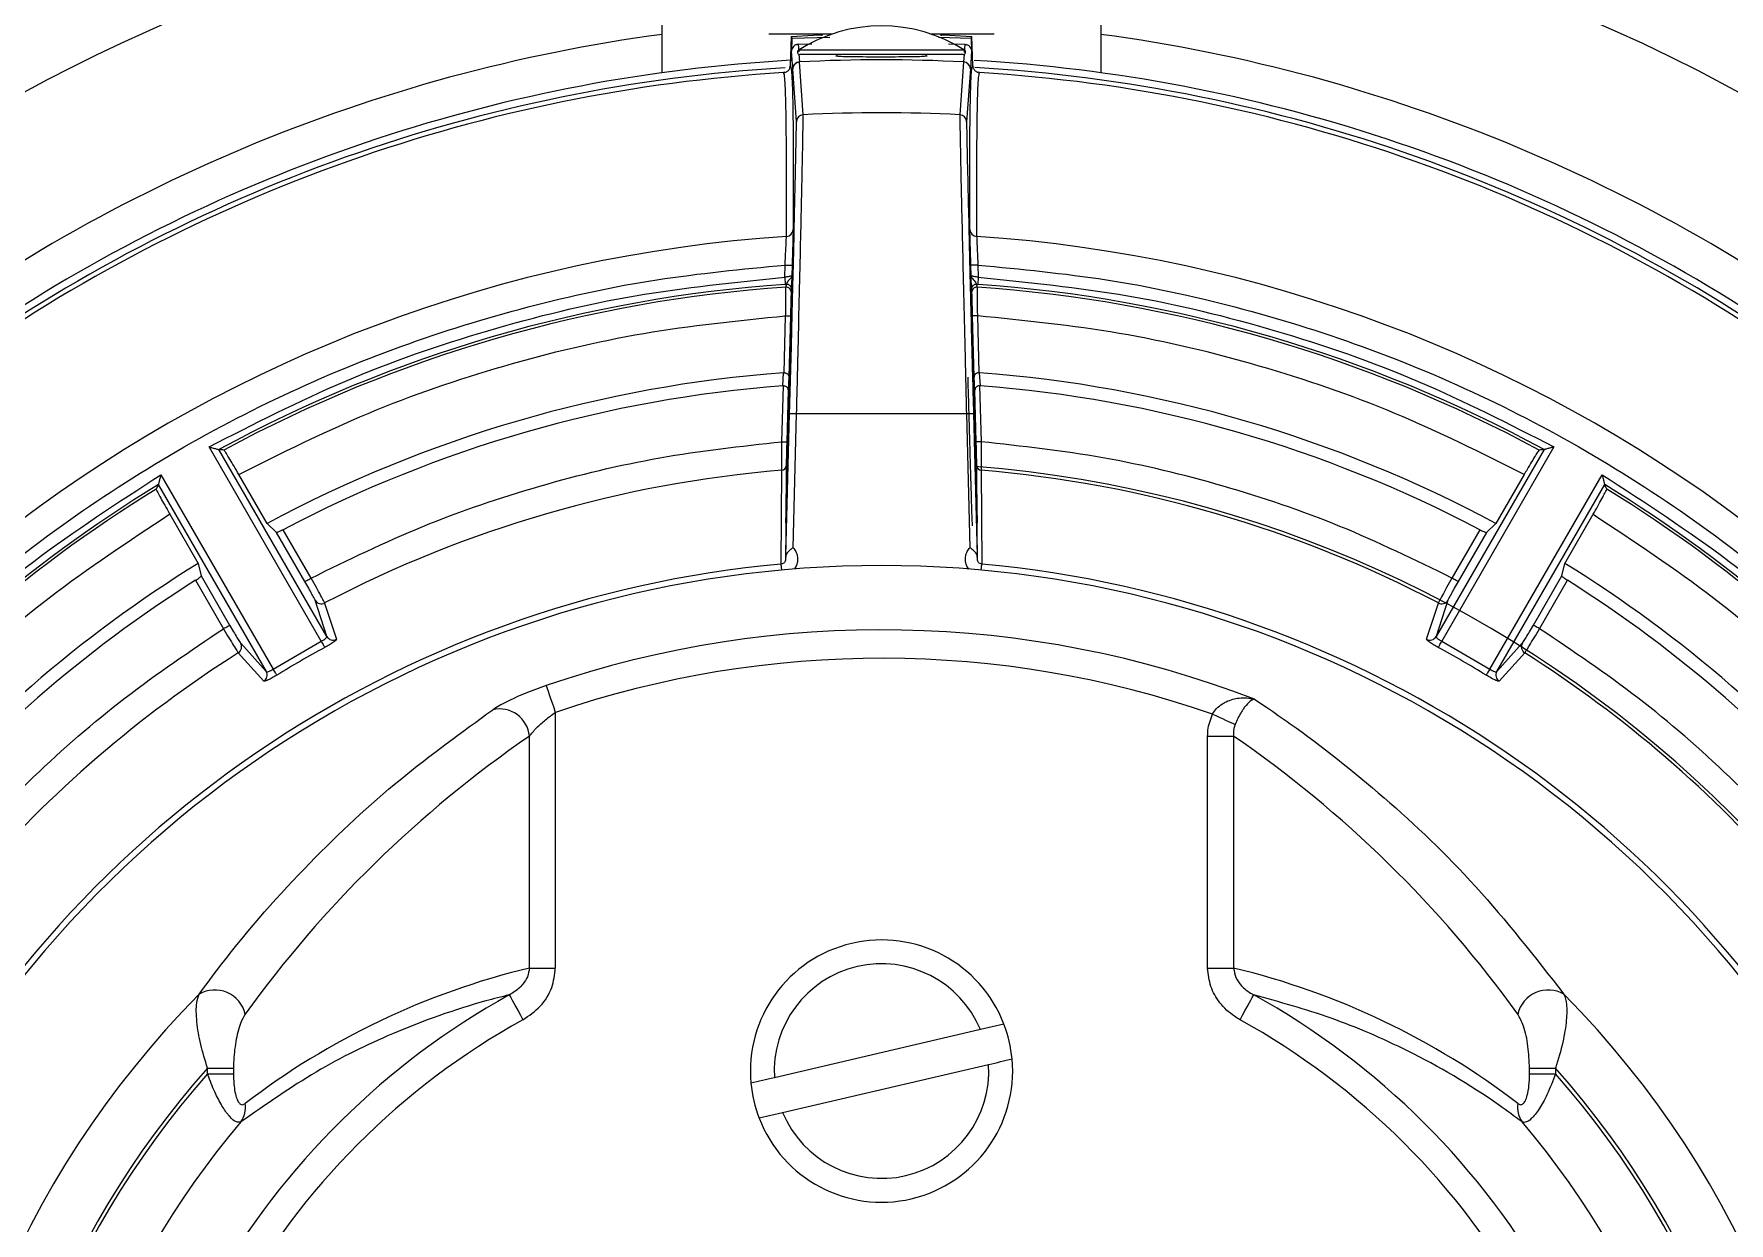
# Model space of a CAD drawing. Extents: x 17.1 to 113.1, y 3.8 to 84.5.
# Drawn here: x 105.195 to 108.75, y 36.788 to 39.281 of the extents above; entities that cross this region are included whole.
import ezdxf

# ---------------------------------------------------------------- set-up
doc = ezdxf.new("R2010")
doc.units = 0
doc.header["$MEASUREMENT"] = 0
doc.layers.add('OBJECT', color=7, linetype='CONTINUOUS')

msp = doc.modelspace()

# ---------------------------------------------------------------- linework, layer by layer
at = {"layer": 'OBJECT'}
for p, q in [((106.5127, 39.2), (106.5127, 39.5513)), ((107.4327, 39.5513), (107.4327, 39.2)), ((106.7367, 39.2815), (106.87, 39.2815)), ((106.8477, 39.2815), (106.8477, 39.2776)), ((107.0754, 39.2815), (107.2087, 39.2815)), ((107.0977, 39.2776), (107.0977, 39.2815)), ((106.783, 39.2762), (106.7814, 39.2148)), ((106.783, 39.2762), (106.7846, 39.2722)), ((106.7846, 39.2722), (106.7839, 39.2453)), ((106.7864, 39.2081), (106.7839, 39.2453)), ((106.7846, 39.2722), (106.8646, 39.2749)), ((106.7981, 39.2597), (106.8266, 39.2606)), ((106.7981, 39.2597), (106.7992, 39.2437)), ((107.1465, 39.2474), (106.7988, 39.2474)), ((107.092, 39.2747), (107.1608, 39.2722)), ((107.1135, 39.2609), (107.1473, 39.2597)), ((107.1473, 39.2597), (107.1461, 39.2428)), ((107.1615, 39.2453), (107.159, 39.2081)), ((107.1608, 39.2722), (107.1624, 39.2762)), ((107.1608, 39.2722), (107.1615, 39.2453)), ((107.164, 39.2148), (107.1624, 39.2762)), ((106.7995, 39.2387), (106.8007, 39.2226)), ((106.8085, 39.1118), (106.8007, 39.2226)), ((107.1439, 39.2382), (106.8015, 39.2382)), ((106.8789, 39.2382), (106.8789, 39.2352)), ((107.0664, 39.2352), (107.0664, 39.2382)), ((107.1447, 39.2226), (107.1369, 39.1118)), ((107.1458, 39.2386), (107.1447, 39.2226)), ((106.7703, 39.2011), (106.7674, 39.2002)), ((106.7864, 39.2081), (106.7864, 39.2081)), ((106.7942, 39.0972), (106.7864, 39.2081)), ((107.159, 39.2081), (107.1512, 39.0972)), ((107.159, 39.2081), (107.159, 39.2081)), ((107.178, 39.2002), (107.1751, 39.2011)), ((106.7698, 38.7712), (106.7705, 38.7967)), ((106.7855, 38.7963), (106.7849, 38.774)), ((107.1605, 38.774), (107.1599, 38.7963)), ((107.1749, 38.7967), (107.1755, 38.7712)), ((106.7698, 38.7712), (106.7709, 38.7562)), ((106.7709, 38.7562), (106.7734, 38.7564)), ((106.7725, 38.7506), (106.7734, 38.7564)), ((106.7841, 38.7461), (106.7831, 38.7404)), ((107.1622, 38.7404), (107.1613, 38.7461)), ((107.172, 38.7564), (107.1745, 38.7562)), ((107.172, 38.7564), (107.1729, 38.7506)), ((107.1755, 38.7712), (107.1745, 38.7562)), ((106.7686, 38.571), (106.7717, 38.6904)), ((106.7817, 38.6901), (106.7783, 38.5616)), ((107.167, 38.5616), (107.1637, 38.6901)), ((107.1737, 38.6904), (107.1768, 38.571)), ((106.766, 38.5437), (106.7675, 38.571)), ((106.7686, 38.571), (106.7675, 38.571)), ((107.1768, 38.571), (107.1778, 38.571)), ((107.1778, 38.571), (107.1794, 38.5437)), ((106.764, 38.4262), (106.7671, 38.5437)), ((106.7671, 38.5437), (106.766, 38.5437)), ((106.7768, 38.5343), (106.774, 38.4259)), ((106.7783, 38.5616), (106.7768, 38.5343)), ((107.1685, 38.5343), (107.167, 38.5616)), ((107.1714, 38.4259), (107.1685, 38.5343)), ((107.1783, 38.5437), (107.1794, 38.5437)), ((107.1783, 38.5437), (107.1814, 38.4262)), ((106.7719, 38.1867), (106.7797, 38.4855)), ((106.7874, 38.204), (106.7947, 38.4851)), ((106.7947, 38.4851), (107.1507, 38.4851)), ((107.1507, 38.4851), (107.158, 38.204)), ((107.1657, 38.4855), (107.1735, 38.1867)), ((105.798, 38.0078), (105.5627, 38.4155)), ((105.8097, 38.0177), (105.5833, 38.4097)), ((105.5833, 38.4097), (105.5833, 38.4097)), ((108.362, 38.4097), (108.1357, 38.0177)), ((108.3827, 38.4155), (108.1474, 38.0078)), ((108.362, 38.4097), (108.362, 38.4097)), ((105.4616, 38.3571), (105.6969, 37.9494)), ((105.6845, 38.2547), (105.6251, 38.3576)), ((106.7626, 38.1697), (106.7636, 38.3664)), ((106.7728, 38.376), (106.7721, 38.256)), ((107.1733, 38.256), (107.1726, 38.376)), ((107.1818, 38.3664), (107.1828, 38.1697)), ((108.2485, 37.9494), (108.4838, 38.3571)), ((108.3203, 38.3576), (108.2609, 38.2547)), ((105.4562, 38.3363), (105.6826, 37.9443)), ((105.4562, 38.3363), (105.4562, 38.3363)), ((108.2628, 37.9443), (108.4891, 38.3363)), ((108.4891, 38.3363), (108.4891, 38.3363)), ((105.4805, 38.2741), (105.5399, 38.1712)), ((105.7042, 38.2359), (105.6845, 38.2547)), ((106.7721, 38.256), (106.772, 38.2402)), ((107.1734, 38.2402), (107.1733, 38.256)), ((108.2609, 38.2547), (108.2411, 38.2359)), ((108.4055, 38.1712), (108.4649, 38.2741)), ((105.7637, 38.1329), (105.7042, 38.2359)), ((105.7767, 38.1404), (105.7181, 38.2418)), ((106.772, 38.2402), (106.7717, 38.1798)), ((107.1737, 38.1798), (107.1734, 38.2402)), ((108.2272, 38.2418), (108.1687, 38.1404)), ((108.2411, 38.2359), (108.1817, 38.1329)), ((106.7719, 38.1867), (106.7717, 38.1798)), ((107.1737, 38.1798), (107.1735, 38.1867)), ((105.5399, 38.1712), (105.5463, 38.1447)), ((105.5463, 38.1447), (105.6057, 38.0417)), ((106.7637, 38.157), (106.7626, 38.1697)), ((107.1817, 38.157), (107.1828, 38.1697)), ((108.3397, 38.0417), (108.3991, 38.1447)), ((108.3991, 38.1447), (108.4055, 38.1712)), ((105.5342, 38.1356), (105.5927, 38.0342)), ((108.3526, 38.0342), (108.4112, 38.1356)), ((105.8097, 38.0177), (105.7851, 38.0937)), ((105.805, 38.088), (105.8296, 38.012)), ((108.1158, 38.012), (108.1404, 38.088)), ((108.1602, 38.0937), (108.1357, 38.0177)), ((105.629, 38.0035), (105.6826, 37.9443)), ((105.6969, 37.9494), (105.798, 38.0078)), ((108.1474, 38.0078), (108.2485, 37.9494)), ((108.2628, 37.9443), (108.3164, 38.0035)), ((105.6775, 37.9242), (105.6239, 37.9835)), ((108.3214, 37.9835), (108.2679, 37.9242)), ((106.2887, 37.8586), (106.2887, 37.3225)), ((106.2344, 37.3225), (106.2344, 37.8089)), ((107.6566, 37.8089), (107.711, 37.8089)), ((107.6566, 37.3225), (107.6566, 37.8089)), ((107.711, 37.8089), (107.711, 37.3225)), ((106.2344, 37.3225), (106.2887, 37.3225)), ((107.6566, 37.3225), (107.711, 37.3225)), ((107.1802, 37.1934), (106.7481, 37.0926)), ((107.2295, 37.2049), (107.1802, 37.1934)), ((105.5595, 37.1125), (105.6138, 37.1125)), ((105.5595, 37.101), (105.5595, 37.1125)), ((105.6138, 37.1125), (105.6138, 37.101)), ((106.7652, 37.0195), (107.1973, 37.1204)), ((108.3315, 37.1125), (108.3859, 37.1125)), ((108.3315, 37.101), (108.3315, 37.1125)), ((108.3859, 37.1125), (108.3859, 37.101)), ((105.5595, 37.101), (105.6138, 37.101)), ((108.3315, 37.101), (108.3859, 37.101)), ((106.7159, 37.0081), (106.7652, 37.0195))]:
    msp.add_line(p, q, dxfattribs=at)
at = {"layer": 'OBJECT', "flags": 128}
for points in [[(106.783, 39.2762), (106.8304, 39.2785), (106.8477, 39.2792)], [(107.0977, 39.2792), (107.115, 39.2785), (107.1624, 39.2762)], [(106.7888, 38.8812), (106.7889, 38.8818), (106.7885, 38.8586), (106.7872, 38.7991), (106.786, 38.7521), (106.7846, 38.6939), (106.7829, 38.6267), (106.781, 38.5545), (106.7791, 38.4827), (106.7773, 38.4165), (106.7757, 38.3599), (106.7744, 38.3149), (106.7728, 38.2595), (106.772, 38.2402), (106.772, 38.2402)], [(106.7705, 38.7967), (106.7734, 38.7967), (106.7762, 38.7966), (106.7788, 38.7965), (106.7811, 38.7965), (106.783, 38.7964), (106.7844, 38.7964), (106.7852, 38.7963), (106.7855, 38.7963)], [(107.1749, 38.7967), (107.172, 38.7967), (107.1691, 38.7966), (107.1666, 38.7965), (107.1643, 38.7965), (107.1624, 38.7964), (107.161, 38.7964), (107.1602, 38.7963), (107.1599, 38.7963)], [(106.7717, 38.6904), (106.7737, 38.6903), (106.7755, 38.6903), (106.7773, 38.6903), (106.7788, 38.6902), (106.78, 38.6902), (106.7809, 38.6902), (106.7815, 38.6901), (106.7817, 38.6901)], [(107.1737, 38.6904), (107.1717, 38.6903), (107.1699, 38.6903), (107.1681, 38.6903), (107.1666, 38.6902), (107.1654, 38.6902), (107.1645, 38.6902), (107.1639, 38.6901), (107.1637, 38.6901)], [(106.7797, 38.4855), (106.78, 38.4855), (106.7809, 38.4855), (106.7823, 38.4855), (106.7841, 38.4854), (106.7864, 38.4854), (106.789, 38.4853), (106.7918, 38.4852), (106.7947, 38.4851)], [(107.1507, 38.4851), (107.1536, 38.4852), (107.1564, 38.4853), (107.159, 38.4854), (107.1613, 38.4854), (107.1631, 38.4855), (107.1645, 38.4855), (107.1654, 38.4855), (107.1657, 38.4855)], [(106.764, 38.4262), (106.766, 38.4261), (106.7678, 38.4261), (106.7695, 38.426), (106.7711, 38.426), (106.7723, 38.4259), (106.7732, 38.4259), (106.7738, 38.4259), (106.774, 38.4259)], [(107.1814, 38.4262), (107.1794, 38.4261), (107.1776, 38.4261), (107.1758, 38.426), (107.1743, 38.426), (107.1731, 38.4259), (107.1722, 38.4259), (107.1716, 38.4259), (107.1714, 38.4259)], [(105.7637, 38.1329), (105.764, 38.1331), (105.7648, 38.1335), (105.766, 38.1342), (105.7676, 38.1352), (105.7696, 38.1363), (105.7718, 38.1376), (105.7742, 38.139), (105.7767, 38.1404)], [(108.1817, 38.1329), (108.1814, 38.1331), (108.1806, 38.1335), (108.1794, 38.1342), (108.1778, 38.1352), (108.1758, 38.1363), (108.1736, 38.1376), (108.1712, 38.139), (108.1687, 38.1404)], [(105.5927, 38.0342), (105.5952, 38.0357), (105.5976, 38.037), (105.5999, 38.0383), (105.6018, 38.0394), (105.6034, 38.0404), (105.6046, 38.0411), (105.6054, 38.0415), (105.6057, 38.0417)], [(108.3526, 38.0342), (108.3501, 38.0357), (108.3477, 38.037), (108.3455, 38.0383), (108.3436, 38.0394), (108.342, 38.0404), (108.3407, 38.0411), (108.34, 38.0415), (108.3397, 38.0417)], [(105.798, 38.0078), (105.7993, 38.0055), (105.8006, 38.0032), (105.8017, 38.001), (105.8028, 37.9991), (105.8037, 37.9975), (105.8044, 37.9962), (105.8049, 37.9953), (105.8052, 37.9948)], [(108.1402, 37.9948), (108.1405, 37.9953), (108.141, 37.9962), (108.1417, 37.9975), (108.1426, 37.9991), (108.1436, 38.001), (108.1448, 38.0032), (108.1461, 38.0055), (108.1474, 38.0078)], [(105.7047, 37.9367), (105.7044, 37.9372), (105.7038, 37.9381), (105.703, 37.9394), (105.7021, 37.9409), (105.7009, 37.9428), (105.6997, 37.9449), (105.6983, 37.9471), (105.6969, 37.9494)], [(108.2485, 37.9494), (108.2471, 37.9471), (108.2457, 37.9449), (108.2444, 37.9428), (108.2433, 37.9409), (108.2423, 37.9394), (108.2416, 37.9381), (108.241, 37.9372), (108.2407, 37.9367)], [(106.2695, 37.915), (106.2702, 37.9128), (106.2716, 37.9088), (106.2735, 37.9033), (106.2759, 37.8962), (106.2787, 37.8879), (106.2819, 37.8787), (106.2853, 37.8688), (106.2887, 37.8586)], [(107.6666, 37.8552), (107.6738, 37.8519), (107.6809, 37.8486), (107.6877, 37.8455), (107.6942, 37.8425), (107.7002, 37.8397), (107.7055, 37.8372), (107.7102, 37.8351), (107.7142, 37.8333)], [(106.192, 37.2662), (106.1931, 37.2642), (106.1951, 37.2606), (106.198, 37.2554), (106.2016, 37.2489), (106.2058, 37.2413), (106.2106, 37.2327), (106.2156, 37.2236), (106.2209, 37.2141)], [(107.7245, 37.2141), (107.7298, 37.2236), (107.7348, 37.2327), (107.7395, 37.2413), (107.7438, 37.2489), (107.7474, 37.2554), (107.7502, 37.2606), (107.7523, 37.2642), (107.7534, 37.2662)]]:
    msp.add_lwpolyline(points, dxfattribs=at)
at = {"layer": 'OBJECT'}
for centre, radius, start, end in [((106.9727, 35.8565), 3.76, 16.2407, 79.9678), ((106.9727, 35.8565), 3.76, 108.0496, 163.7593), ((106.9727, 35.8565), 3.4547, 97.6517, 127.7649), ((106.9727, 38.9753), 0.323, 57.4319, 122.5681), ((106.9727, 35.8565), 3.4547, 52.2351, 82.3483), ((106.8015, 39.2432), 0.005, 122.5681, 270), ((107.1439, 39.2432), 0.005, 270, 57.4319), ((106.9727, 35.8565), 3.36, 93.4489, 125.6636), ((106.9727, 35.8565), 3.375, 93.2438, 123.2401), ((106.8014, 39.2077), 0.015, 92.9033, 178.4721), ((106.9727, 35.8565), 3.3706, 87.0742, 92.9258), ((107.144, 39.2077), 0.015, 1.5279, 87.0967), ((106.9727, 35.8565), 3.375, 56.7599, 86.7016), ((106.9727, 35.8565), 3.36, 54.3364, 86.658), ((106.9727, 35.8565), 3.35, 93.5142, 125.5044), ((106.9727, 35.8565), 3.35, 54.4956, 86.4858), ((106.8092, 39.0968), 0.015, 92.8803, 178.4867), ((106.9727, 35.8565), 3.2595, 87.1121, 92.8879), ((107.1362, 39.0968), 0.015, 1.5133, 87.1197), ((106.9727, 35.8565), 3.0068, 93.8025, 160.2009), ((106.7724, 38.8716), 0.0149, 273.5675, 358.3078), ((107.173, 38.8716), 0.0149, 181.6922, 266.4325), ((106.9727, 35.8565), 3.0068, 19.7991, 86.1975), ((106.9727, 35.8565), 2.9067, 93.9812, 118.5533), ((106.9727, 35.8565), 2.901, 93.9579, 118.3816), ((106.7731, 38.7406), 0.01, 358.5077, 93.9575), ((106.7741, 38.7464), 0.01, 358.5095, 93.9304), ((107.1713, 38.7464), 0.01, 86.0696, 181.4922), ((107.1722, 38.7406), 0.01, 86.0425, 181.4923), ((106.9727, 35.8565), 2.901, 61.6184, 86.0421), ((106.9727, 35.8565), 2.9067, 61.4467, 86.0188), ((106.9727, 35.8565), 2.7223, 94.3219, 118.2428), ((106.9727, 35.8565), 2.7223, 61.7572, 85.6781), ((106.9727, 35.8565), 2.6951, 94.3977, 117.7416), ((106.9727, 35.8565), 2.6951, 62.2584, 85.6023), ((106.9727, 35.8565), 2.5253, 210.4122, 85.5186), ((106.9727, 35.8565), 2.5186, 94.7615, 117.6208), ((106.7629, 38.3763), 0.00996, 274.4909, 358.2925), ((107.1825, 38.3763), 0.00996, 181.7075, 265.5091), ((106.9727, 35.8565), 2.5186, 62.3792, 85.2385), ((106.9727, 35.8565), 2.901, 121.6184, 159.7287), ((106.9727, 35.8565), 2.9067, 121.4467, 159.3669), ((106.9727, 35.8565), 2.9067, 20.6331, 58.5533), ((106.9727, 35.8565), 2.901, 20.2713, 58.3816), ((106.9727, 35.8565), 2.7223, 121.7572, 158.2371), ((106.9727, 35.8565), 2.3227, 95.19, 153.5932), ((106.9727, 35.8565), 2.31, 26.5633, 153.4367), ((106.9727, 35.8565), 2.3227, 26.4068, 84.81), ((106.9727, 35.8565), 2.7223, 21.7629, 58.2428), ((106.9727, 35.8565), 2.6951, 122.2584, 157.3213), ((106.9727, 35.8565), 2.6951, 22.6787, 57.7416), ((105.7981, 38.1013), 0.015, 210.4043, 297.6426), ((108.1473, 38.1013), 0.015, 242.3574, 329.5957), ((105.6159, 37.9961), 0.015, 302.3569, 29.5958), ((105.8226, 38.0252), 0.015, 210.4069, 297.9536), ((106.9727, 35.8565), 2.1753, 68.9365, 108.8607), ((108.1228, 38.0252), 0.015, 242.0464, 329.5931), ((108.3295, 37.9961), 0.015, 150.4042, 237.6431), ((106.9727, 35.8565), 2.5186, 122.3792, 155.8244), ((106.9727, 35.8565), 2.4363, 118.6351, 121.3649), ((106.9727, 35.8565), 2.1157, 70.8547, 108.8607), ((106.9727, 35.8565), 2.4363, 58.6351, 61.3649), ((106.9727, 35.8565), 2.5186, 24.1756, 57.6208), ((105.6695, 37.9369), 0.015, 302.0456, 29.5932), ((108.2759, 37.9369), 0.015, 150.4068, 237.9544), ((106.1721, 37.8032), 0.0626, 5.2094, 103.3855), ((106.9727, 37.1065), 0.275, 20.9728, 185.2978), ((106.9727, 37.1065), 0.225, 22.7294, 183.5412), ((106.9727, 35.8565), 2.0098, 135.4001, 224.5999), ((105.5746, 37.211), 0.0655, 13.1003, 120.1657), ((106.9727, 35.8565), 1.6115, 118.9766, 150.407), ((106.9727, 35.8565), 1.6115, 29.1881, 61.0234), ((108.3708, 37.211), 0.0655, 59.8343, 166.8997), ((106.9727, 35.8565), 2.0098, 315.4001, 44.5999), ((106.9727, 35.8565), 1.5519, 118.9766, 151.1006), ((106.9727, 37.1065), 0.275, 5.2978, 20.9728), ((106.9727, 35.8565), 1.5519, 29.1881, 61.0234), ((106.9727, 35.8565), 1.8907, 138.3698, 221.6302), ((106.9727, 37.1065), 0.275, 200.9728, 5.2978), ((106.9727, 37.1065), 0.225, 202.7294, 3.5412), ((106.9727, 35.8565), 1.8907, 318.3698, 41.6302), ((106.9727, 35.8565), 1.8831, 138.6329, 221.3671), ((106.9727, 37.1065), 0.275, 185.2978, 200.9728), ((106.9727, 35.8565), 1.8831, 318.6329, 41.3671), ((105.5864, 37.0302), 0.0526, 324.7086, 8.9634), ((108.3589, 37.0302), 0.0526, 171.0366, 215.2914), ((106.9727, 35.8565), 1.764, 139.599, 220.401), ((106.9727, 35.8565), 1.764, 319.599, 40.401)]:
    msp.add_arc(centre, radius, start, end, dxfattribs=at)
for centre, major_axis, ratio, start_param, end_param in [((103.9021, 34.0837), (4.6065, 2.6595), 0.745432, 0.820323, 0.822517), ((110.0433, 34.0837), (4.6065, -2.6595), 0.745432, 2.319076, 2.32127), ((110.0433, 37.6293), (4.6065, 2.6595), 0.745432, 2.319076, 2.32127), ((103.9021, 37.6293), (4.6065, -2.6595), 0.745432, 0.820323, 0.822517), ((107.6823, 35.8565), (2.4885, 0), 0.964711, 2.191813, 2.534567), ((106.2631, 35.8565), (2.4885, 0), 0.964711, 0.607026, 0.94978), ((106.6146, 35.8565), (1.5665, 0), 0.964711, 1.815976, 2.24359), ((107.3308, 35.8565), (1.5665, 0), 0.964711, 0.898002, 1.325617)]:
    msp.add_ellipse(centre, major_axis=major_axis, ratio=ratio, start_param=start_param, end_param=end_param, dxfattribs=at)
for points, knots in [([(106.7981, 39.2597), (106.7971, 39.2596), (106.7951, 39.2594), (106.7923, 39.2584), (106.79, 39.257), (106.7874, 39.2548), (106.7856, 39.2521), (106.7842, 39.2487), (106.784, 39.2466), (106.7839, 39.2453)], [0, 0, 0, 0, 0.152075, 0.292239, 0.422142, 0.539512, 0.75246, 0.836113, 1, 1, 1, 1]), ([(107.1473, 39.2597), (107.1483, 39.2596), (107.1503, 39.2594), (107.1531, 39.2584), (107.1554, 39.257), (107.158, 39.2548), (107.1598, 39.2521), (107.1612, 39.2487), (107.1614, 39.2466), (107.1615, 39.2453)], [0, 0, 0, 0, 0.152075, 0.292239, 0.422142, 0.539512, 0.75246, 0.836113, 1, 1, 1, 1]), ([(106.7673, 39.2002), (106.769, 39.2004), (106.7715, 39.2008), (106.7745, 39.2024), (106.7765, 39.2039), (106.7782, 39.2058), (106.7796, 39.2078), (106.781, 39.2108), (106.7812, 39.2132), (106.7814, 39.2148)], [0, 0, 0, 0, 0.22696, 0.339217, 0.451476, 0.56373, 0.675988, 0.788244, 1, 1, 1, 1]), ([(106.7814, 39.2148), (106.7826, 39.2107), (106.7848, 39.2027), (106.7868, 39.1351), (106.7878, 39.0307), (106.7875, 38.9243), (106.7873, 38.8711)], [0, 0, 0, 0, 0.25003, 0.500058, 0.750055, 1, 1, 1, 1]), ([(106.7864, 39.2081), (106.7867, 39.2099), (106.7872, 39.2136), (106.7905, 39.2184), (106.7951, 39.2217), (106.7988, 39.2223), (106.8007, 39.2226)], [0, 0, 0, 0, 0.249999, 0.499999, 0.749999, 1, 1, 1, 1]), ([(106.9727, 39.233), (106.962, 39.233), (106.9405, 39.233), (106.9119, 39.2332), (106.89, 39.2336), (106.8796, 39.2343), (106.876, 39.235), (106.8782, 39.2354), (106.8789, 39.2356)], [0, 0, 0, 0, 0.200645, 0.401289, 0.601925, 0.802549, 0.934769, 1, 1, 1, 1]), ([(107.0682, 39.2351), (107.0671, 39.2348), (107.065, 39.2341), (107.0486, 39.2335), (107.0243, 39.2331), (106.9975, 39.233), (106.9797, 39.233), (106.9727, 39.233)], [0, 0, 0, 0, 0.214727, 0.429458, 0.644105, 0.85873, 1, 1, 1, 1]), ([(107.159, 39.2081), (107.1588, 39.2094), (107.1586, 39.2118), (107.1571, 39.2153), (107.1545, 39.2187), (107.1502, 39.2218), (107.1465, 39.2224), (107.1447, 39.2226)], [0, 0, 0, 0, 0.179539, 0.32298, 0.500796, 0.759303, 1, 1, 1, 1]), ([(107.1581, 38.8711), (107.1579, 38.9243), (107.1576, 39.0308), (107.1586, 39.1352), (107.1606, 39.2027), (107.1628, 39.2107), (107.164, 39.2148)], [0, 0, 0, 0, 0.249972, 0.5, 0.749997, 1, 1, 1, 1]), ([(107.164, 39.2148), (107.1642, 39.2131), (107.1645, 39.2106), (107.166, 39.2075), (107.1674, 39.2055), (107.1692, 39.2037), (107.1712, 39.2023), (107.1732, 39.2012), (107.1745, 39.2009), (107.1751, 39.2008)], [0, 0, 0, 0, 0.2628127, 0.3928, 0.5227882, 0.6527774, 0.7827675, 0.9127564, 1, 1, 1, 1]), ([(106.7733, 38.8566), (106.7734, 38.883), (106.7736, 38.9365), (106.7735, 39.0052), (106.7732, 39.0661), (106.7726, 39.1155), (106.7717, 39.1536), (106.7706, 39.1803), (106.7691, 39.1971), (106.7679, 39.1992), (106.7673, 39.2002)], [0, 0, 0, 0, 0.118989, 0.241992, 0.369009, 0.500039, 0.623805, 0.748387, 0.873785, 1, 1, 1, 1]), ([(107.178, 39.2002), (107.1774, 39.1988), (107.176, 39.1962), (107.1744, 39.1742), (107.1732, 39.139), (107.1724, 39.089), (107.1719, 39.0242), (107.1718, 38.9478), (107.172, 38.8866), (107.1721, 38.8566)], [0, 0, 0, 0, 0.144222, 0.287378, 0.429468, 0.575454, 0.722208, 0.863723, 1, 1, 1, 1]), ([(106.7947, 38.4851), (106.7957, 38.5264), (106.7976, 38.6072), (106.8004, 38.7238), (106.8028, 38.8306), (106.805, 38.9252), (106.8067, 39.0036), (106.8078, 39.0625), (106.8085, 39.1018), (106.8085, 39.1085), (106.8085, 39.1118)], [0, 0, 0, 0, 0.128141, 0.25071, 0.37607, 0.500341, 0.624825, 0.749582, 0.874632, 1, 1, 1, 1]), ([(107.1369, 39.1118), (107.1369, 39.1085), (107.1369, 39.1018), (107.1375, 39.0624), (107.1387, 39.0033), (107.1404, 38.9248), (107.1426, 38.8301), (107.145, 38.7233), (107.1478, 38.6069), (107.1497, 38.5263), (107.1507, 38.4851)], [0, 0, 0, 0, 0.125536, 0.250752, 0.375675, 0.500324, 0.624651, 0.75007, 0.872262, 1, 1, 1, 1]), ([(106.7797, 38.4855), (106.7807, 38.5251), (106.7828, 38.6039), (106.7857, 38.7176), (106.7883, 38.8226), (106.7905, 38.9151), (106.7923, 38.9918), (106.7936, 39.0493), (106.7943, 39.0875), (106.7942, 39.094), (106.7942, 39.0972)], [0, 0, 0, 0, 0.125666, 0.250539, 0.37567, 0.500227, 0.625486, 0.75002, 0.875177, 1, 1, 1, 1]), ([(107.1512, 39.0972), (107.1511, 39.094), (107.1511, 39.0874), (107.1518, 39.049), (107.1531, 38.9914), (107.1549, 38.9145), (107.1571, 38.822), (107.1597, 38.7169), (107.1626, 38.6034), (107.1646, 38.5248), (107.1657, 38.4855)], [0, 0, 0, 0, 0.125719, 0.250525, 0.375694, 0.500217, 0.625479, 0.750016, 0.875168, 1, 1, 1, 1]), ([(106.7705, 38.7967), (106.7707, 38.8011), (106.7711, 38.8093), (106.7718, 38.8232), (106.7725, 38.8383), (106.7731, 38.8519), (106.7732, 38.8551), (106.7733, 38.8566)], [0, 0, 0, 0, 0.149147, 0.282418, 0.50059, 0.756831, 1, 1, 1, 1]), ([(106.7721, 38.256), (106.7724, 38.2678), (106.7729, 38.2941), (106.7744, 38.3581), (106.7761, 38.4274), (106.7777, 38.4914), (106.7796, 38.5616), (106.7815, 38.6337), (106.7833, 38.7021), (106.785, 38.7622), (106.7864, 38.8102), (106.7877, 38.8566), (106.7883, 38.8711), (106.7886, 38.8803)], [0, 0, 0, 0, 0.104522, 0.232944, 0.306428, 0.385096, 0.467643, 0.552275, 0.636906, 0.719448, 0.79811, 0.871589, 1, 1, 1, 1]), ([(106.7873, 38.8711), (106.7873, 38.8691), (106.7872, 38.865), (106.7868, 38.8473), (106.7862, 38.8237), (106.7857, 38.8055), (106.7855, 38.7963)], [0, 0, 0, 0, 0.250228, 0.500086, 0.750006, 1, 1, 1, 1]), ([(107.1565, 38.8828), (107.1566, 38.8832), (107.1567, 38.8842), (107.1578, 38.852), (107.1591, 38.806), (107.1605, 38.7572), (107.1622, 38.6973), (107.164, 38.6294), (107.1659, 38.5583), (107.1677, 38.4889), (107.1693, 38.4258), (107.171, 38.3573), (107.1725, 38.2939), (107.173, 38.2677), (107.1733, 38.256)], [0, 0, 0, 0, 0.095179, 0.211682, 0.27816, 0.349213, 0.423683, 0.499986, 0.576292, 0.650765, 0.721823, 0.788306, 0.904817, 1, 1, 1, 1]), ([(107.1734, 38.2402), (107.1732, 38.245), (107.1727, 38.2557), (107.1713, 38.3028), (107.1696, 38.3609), (107.168, 38.4186), (107.1662, 38.4859), (107.1643, 38.5588), (107.1624, 38.6318), (107.1606, 38.6995), (107.1592, 38.7579), (107.1578, 38.817), (107.1567, 38.8655), (107.1566, 38.8774), (107.1565, 38.8828)], [0, 0, 0, 0, 0.094074, 0.210093, 0.27667, 0.34806, 0.423062, 0.50001, 0.576957, 0.651956, 0.723342, 0.789916, 0.905928, 1, 1, 1, 1]), ([(107.1599, 38.7963), (107.1596, 38.8055), (107.1592, 38.8237), (107.1586, 38.8473), (107.1582, 38.865), (107.1581, 38.8691), (107.1581, 38.8711)], [0, 0, 0, 0, 0.250273, 0.50013, 0.750038, 1, 1, 1, 1]), ([(107.1721, 38.8566), (107.1722, 38.8551), (107.1723, 38.8519), (107.1729, 38.8383), (107.1736, 38.8232), (107.1743, 38.8093), (107.1747, 38.8011), (107.1749, 38.7967)], [0, 0, 0, 0, 0.243058, 0.499191, 0.717444, 0.850776, 1, 1, 1, 1]), ([(104.211, 36.8856), (104.2448, 36.9694), (104.313, 37.1385), (104.4454, 37.3806), (104.6011, 37.6139), (104.7813, 37.8341), (104.984, 38.038), (105.2066, 38.2218), (105.446, 38.3829), (105.699, 38.5194), (105.9614, 38.6296), (106.2293, 38.7126), (106.4991, 38.7708), (106.6805, 38.7881), (106.7705, 38.7967)], [0, 0, 0, 0, 0.080321, 0.16194, 0.244772, 0.329378, 0.414487, 0.5, 0.585518, 0.670628, 0.755228, 0.838065, 0.919682, 1, 1, 1, 1]), ([(107.1749, 38.7967), (107.2649, 38.7881), (107.4463, 38.7708), (107.7161, 38.7126), (107.984, 38.6296), (108.2463, 38.5194), (108.4994, 38.3829), (108.7388, 38.2217), (108.9614, 38.038), (109.1641, 37.8341), (109.3443, 37.6139), (109.5, 37.3806), (109.6324, 37.1385), (109.7006, 36.9694), (109.7344, 36.8856)], [0, 0, 0, 0, 0.0803207, 0.16194, 0.244772, 0.3293776, 0.4144874, 0.5, 0.5855181, 0.670628, 0.755228, 0.8380655, 0.919682, 1, 1, 1, 1]), ([(105.5627, 38.4155), (105.6566, 38.4635), (105.8449, 38.5598), (106.1455, 38.6638), (106.4545, 38.7394), (106.6649, 38.7606), (106.7698, 38.7712)], [0, 0, 0, 0, 0.249262, 0.5, 0.750738, 1, 1, 1, 1]), ([(106.7849, 38.774), (106.7847, 38.7739), (106.7844, 38.7738), (106.7825, 38.7734), (106.7802, 38.7729), (106.7771, 38.7724), (106.7735, 38.7717), (106.7711, 38.7714), (106.7698, 38.7712)], [0, 0, 0, 0, 0.23989, 0.367317, 0.499483, 0.699788, 0.8375, 1, 1, 1, 1]), ([(106.7717, 38.6904), (106.7718, 38.6952), (106.7718, 38.7042), (106.772, 38.7189), (106.7722, 38.7344), (106.7724, 38.7476), (106.7724, 38.7496), (106.7725, 38.7506)], [0, 0, 0, 0, 0.154195, 0.28916, 0.500586, 0.757149, 1, 1, 1, 1]), ([(106.7734, 38.7564), (106.7735, 38.7565), (106.7737, 38.7567), (106.7743, 38.7582), (106.7762, 38.7624), (106.7805, 38.7673), (106.7841, 38.771), (106.7847, 38.773), (106.7849, 38.774)], [0, 0, 0, 0, 0.088076, 0.177817, 0.371245, 0.630967, 0.805671, 1, 1, 1, 1]), ([(106.7849, 38.774), (106.7847, 38.7672), (106.7845, 38.7569), (106.7842, 38.749), (106.7841, 38.7466), (106.7841, 38.7463), (106.7841, 38.7461)], [0, 0, 0, 0, 0.500408, 0.749561, 0.874846, 1, 1, 1, 1]), ([(107.1613, 38.7461), (107.1613, 38.7463), (107.1612, 38.7466), (107.1612, 38.749), (107.1609, 38.7569), (107.1607, 38.7672), (107.1605, 38.774)], [0, 0, 0, 0, 0.124906, 0.250438, 0.499607, 1, 1, 1, 1]), ([(107.1605, 38.774), (107.1607, 38.773), (107.1616, 38.7697), (107.1686, 38.7638), (107.1711, 38.7582), (107.1717, 38.7567), (107.1719, 38.7565), (107.172, 38.7564)], [0, 0, 0, 0, 0.194614, 0.628212, 0.821923, 0.911795, 1, 1, 1, 1]), ([(107.1755, 38.7712), (107.1743, 38.7714), (107.1719, 38.7717), (107.1683, 38.7724), (107.1652, 38.7729), (107.1629, 38.7734), (107.161, 38.7738), (107.1607, 38.7739), (107.1605, 38.774)], [0, 0, 0, 0, 0.162328, 0.299898, 0.500021, 0.632314, 0.759872, 1, 1, 1, 1]), ([(107.1729, 38.7506), (107.173, 38.7496), (107.173, 38.7476), (107.1732, 38.7344), (107.1734, 38.7189), (107.1735, 38.7042), (107.1736, 38.6952), (107.1737, 38.6904)], [0, 0, 0, 0, 0.242656, 0.498972, 0.7106, 0.84568, 1, 1, 1, 1]), ([(107.1755, 38.7712), (107.2805, 38.7606), (107.4909, 38.7394), (107.7999, 38.6638), (108.1005, 38.5598), (108.2888, 38.4635), (108.3827, 38.4155)], [0, 0, 0, 0, 0.249262, 0.5, 0.750738, 1, 1, 1, 1]), ([(106.7831, 38.7404), (106.7831, 38.7395), (106.783, 38.7378), (106.7827, 38.7261), (106.7822, 38.7096), (106.7819, 38.6966), (106.7817, 38.6901)], [0, 0, 0, 0, 0.250515, 0.500194, 0.749998, 1, 1, 1, 1]), ([(107.1637, 38.6901), (107.1635, 38.6966), (107.1632, 38.7096), (107.1627, 38.7261), (107.1624, 38.7378), (107.1623, 38.7395), (107.1622, 38.7404)], [0, 0, 0, 0, 0.25056, 0.500251, 0.750032, 1, 1, 1, 1]), ([(105.6251, 38.3576), (105.7145, 38.4023), (105.8939, 38.4921), (106.1794, 38.5893), (106.4726, 38.6601), (106.6722, 38.6803), (106.7717, 38.6904)], [0, 0, 0, 0, 0.249298, 0.5, 0.750702, 1, 1, 1, 1]), ([(108.3203, 38.3576), (108.2309, 38.4023), (108.0515, 38.4921), (107.766, 38.5893), (107.4728, 38.6601), (107.2732, 38.6803), (107.1737, 38.6904)], [0, 0, 0, 0, 0.249298, 0.5, 0.750702, 1, 1, 1, 1]), ([(106.7686, 38.571), (106.7693, 38.571), (106.7707, 38.5708), (106.7727, 38.5701), (106.7746, 38.5691), (106.7764, 38.5675), (106.778, 38.5649), (106.7782, 38.5628), (106.7783, 38.5616)], [0, 0, 0, 0, 0.110465, 0.228724, 0.35801, 0.500782, 0.704374, 1, 1, 1, 1]), ([(107.1768, 38.571), (107.1761, 38.571), (107.1747, 38.5708), (107.1727, 38.5701), (107.1708, 38.5691), (107.169, 38.5675), (107.1674, 38.5649), (107.1672, 38.5628), (107.167, 38.5616)], [0, 0, 0, 0, 0.110455, 0.228713, 0.357999, 0.500793, 0.70435, 1, 1, 1, 1]), ([(106.7671, 38.5437), (106.7678, 38.5436), (106.7692, 38.5435), (106.7712, 38.5428), (106.7731, 38.5418), (106.7749, 38.5401), (106.7765, 38.5376), (106.7767, 38.5355), (106.7768, 38.5343)], [0, 0, 0, 0, 0.110453, 0.228711, 0.358006, 0.500791, 0.704347, 1, 1, 1, 1]), ([(107.1634, 38.2499), (107.1631, 38.2567), (107.1625, 38.2709), (107.1607, 38.3314), (107.1591, 38.3863), (107.1582, 38.4165), (107.1577, 38.4334), (107.1575, 38.4423), (107.1573, 38.4468), (107.1573, 38.4491), (107.1572, 38.4503), (107.1572, 38.4509), (107.1572, 38.4512), (107.1572, 38.4513), (107.1572, 38.4514), (107.1572, 38.4514), (107.1572, 38.4514), (107.1572, 38.4515), (107.1572, 38.4515), (107.1572, 38.4515), (107.1572, 38.4515), (107.1572, 38.4515), (107.1571, 38.4535), (107.1568, 38.4685), (107.1557, 38.5009), (107.1549, 38.5352), (107.1542, 38.5615)], [0, 0, 0, 0, 0.2399521, 0.4987942, 0.6200606, 0.6871573, 0.722318, 0.7403003, 0.7493916, 0.7539622, 0.7562539, 0.7574018, 0.7579756, 0.7582624, 0.7584065, 0.7584783, 0.7585143, 0.7585322, 0.7585411, 0.7585454, 0.7585479, 0.7585488, 0.7585504, 0.7865497, 0.8361839, 1, 1, 1, 1]), ([(107.1783, 38.5437), (107.1776, 38.5436), (107.1762, 38.5435), (107.1742, 38.5428), (107.1723, 38.5418), (107.1705, 38.5401), (107.1689, 38.5376), (107.1687, 38.5355), (107.1685, 38.5343)], [0, 0, 0, 0, 0.1104676, 0.2287323, 0.358013, 0.5007976, 0.7043921, 1, 1, 1, 1]), ([(105.7767, 38.1404), (105.854, 38.1781), (106.0091, 38.2538), (106.2547, 38.3365), (106.5067, 38.3979), (106.6782, 38.4167), (106.764, 38.4262)], [0, 0, 0, 0, 0.249369, 0.499998, 0.749994, 1, 1, 1, 1]), ([(106.7636, 38.3664), (106.7636, 38.3679), (106.7636, 38.3712), (106.7637, 38.3845), (106.7638, 38.3993), (106.7639, 38.4131), (106.764, 38.4216), (106.764, 38.4262)], [0, 0, 0, 0, 0.241132, 0.499185, 0.706589, 0.842628, 1, 1, 1, 1]), ([(107.1814, 38.4262), (107.1814, 38.4216), (107.1815, 38.4131), (107.1816, 38.3993), (107.1817, 38.3845), (107.1818, 38.3712), (107.1818, 38.3679), (107.1818, 38.3664)], [0, 0, 0, 0, 0.157322, 0.293313, 0.500616, 0.758789, 1, 1, 1, 1]), ([(108.1687, 38.1404), (108.0911, 38.1782), (107.9361, 38.2539), (107.6902, 38.3366), (107.4384, 38.3979), (107.2669, 38.4167), (107.1814, 38.4262)], [0, 0, 0, 0, 0.250006, 0.500001, 0.750631, 1, 1, 1, 1]), ([(105.5627, 38.4155), (105.565, 38.4148), (105.5695, 38.4135), (105.5751, 38.412), (105.579, 38.4109), (105.5814, 38.4102), (105.583, 38.4098), (105.5832, 38.4097), (105.5833, 38.4097)], [0, 0, 0, 0, 0.249625, 0.499334, 0.644997, 0.77504, 0.892155, 1, 1, 1, 1]), ([(105.6251, 38.3576), (105.6217, 38.3634), (105.6149, 38.3751), (105.6057, 38.3905), (105.5985, 38.4021), (105.5946, 38.408), (105.594, 38.4086), (105.5937, 38.4088)], [0, 0, 0, 0, 0.217191, 0.434377, 0.651642, 0.868924, 1, 1, 1, 1]), ([(106.774, 38.4259), (106.7738, 38.4198), (106.7735, 38.4077), (106.7731, 38.392), (106.7729, 38.3801), (106.7728, 38.3774), (106.7728, 38.376)], [0, 0, 0, 0, 0.250501, 0.500083, 0.750017, 1, 1, 1, 1]), ([(107.1726, 38.376), (107.1726, 38.3774), (107.1725, 38.3802), (107.1722, 38.392), (107.1719, 38.4077), (107.1715, 38.4198), (107.1714, 38.4259)], [0, 0, 0, 0, 0.250375, 0.500022, 0.749977, 1, 1, 1, 1]), ([(108.3517, 38.4088), (108.3511, 38.4082), (108.35, 38.407), (108.3443, 38.398), (108.3362, 38.3848), (108.3278, 38.3704), (108.3223, 38.3611), (108.3203, 38.3576)], [0, 0, 0, 0, 0.217148, 0.434294, 0.651533, 0.868821, 1, 1, 1, 1]), ([(108.3827, 38.4155), (108.3804, 38.4148), (108.3759, 38.4135), (108.3703, 38.412), (108.3664, 38.4109), (108.364, 38.4102), (108.3624, 38.4098), (108.3622, 38.4097), (108.362, 38.4097)], [0, 0, 0, 0, 0.249829, 0.499338, 0.644997, 0.775032, 0.892145, 1, 1, 1, 1]), ([(104.2384, 36.886), (104.2795, 36.9854), (104.362, 37.185), (104.5273, 37.4656), (104.7213, 37.7285), (104.9444, 37.9673), (105.1901, 38.181), (105.3713, 38.2985), (105.4616, 38.3571)], [0, 0, 0, 0, 0.165461, 0.332207, 0.5, 0.667784, 0.834534, 1, 1, 1, 1]), ([(105.4616, 38.3571), (105.461, 38.3548), (105.4598, 38.3502), (105.4584, 38.3446), (105.4573, 38.3406), (105.4567, 38.3382), (105.4563, 38.3367), (105.4563, 38.3364), (105.4562, 38.3363)], [0, 0, 0, 0, 0.2498272, 0.4993404, 0.6449944, 0.7750317, 0.8921437, 1, 1, 1, 1]), ([(108.4838, 38.3571), (108.5741, 38.2985), (108.7552, 38.181), (109.001, 37.9673), (109.2241, 37.7286), (109.4181, 37.4656), (109.5834, 37.185), (109.6659, 36.9854), (109.707, 36.886)], [0, 0, 0, 0, 0.165461, 0.332207, 0.5, 0.667784, 0.834534, 1, 1, 1, 1]), ([(108.4838, 38.3571), (108.4844, 38.3548), (108.4856, 38.3502), (108.487, 38.3446), (108.488, 38.3406), (108.4887, 38.3382), (108.4891, 38.3367), (108.4891, 38.3364), (108.4891, 38.3363)], [0, 0, 0, 0, 0.249619, 0.499331, 0.644994, 0.77504, 0.892154, 1, 1, 1, 1]), ([(105.4518, 38.3269), (105.452, 38.3261), (105.4525, 38.3246), (105.4575, 38.3151), (105.4649, 38.3015), (105.4731, 38.287), (105.4785, 38.2776), (105.4805, 38.2741)], [0, 0, 0, 0, 0.217148, 0.434294, 0.651533, 0.868822, 1, 1, 1, 1]), ([(108.4649, 38.2741), (108.4683, 38.2799), (108.475, 38.2917), (108.4837, 38.3074), (108.4902, 38.3194), (108.4933, 38.3257), (108.4935, 38.3265), (108.4936, 38.3269)], [0, 0, 0, 0, 0.2171907, 0.4343771, 0.6516417, 0.8689242, 1, 1, 1, 1]), ([(105.4805, 38.2741), (105.3948, 38.2174), (105.2226, 38.1036), (104.9892, 37.8979), (104.7771, 37.6689), (104.5924, 37.4172), (104.4347, 37.149), (104.3556, 36.9585), (104.3161, 36.8636)], [0, 0, 0, 0, 0.165508, 0.332256, 0.5, 0.667754, 0.834497, 1, 1, 1, 1]), ([(108.4649, 38.2741), (108.5506, 38.2174), (108.7227, 38.1036), (108.9562, 37.8979), (109.1682, 37.6689), (109.353, 37.4172), (109.5107, 37.149), (109.5898, 36.9585), (109.6292, 36.8636)], [0, 0, 0, 0, 0.165503, 0.332246, 0.5, 0.667744, 0.834492, 1, 1, 1, 1]), ([(105.7181, 38.2418), (105.7166, 38.2411), (105.7136, 38.2395), (105.7096, 38.2376), (105.7064, 38.2363), (105.7047, 38.2358), (105.7044, 38.2359), (105.7042, 38.2359)], [0, 0, 0, 0, 0.217865, 0.435713, 0.65419, 0.873396, 1, 1, 1, 1]), ([(108.2272, 38.2418), (108.2287, 38.2411), (108.2317, 38.2395), (108.2358, 38.2376), (108.239, 38.2363), (108.2407, 38.2358), (108.241, 38.2359), (108.2411, 38.2359)], [0, 0, 0, 0, 0.217865, 0.435713, 0.65419, 0.873396, 1, 1, 1, 1]), ([(106.7717, 38.1798), (106.7715, 38.1785), (106.7712, 38.176), (106.7692, 38.1728), (106.7662, 38.1704), (106.7638, 38.1699), (106.7626, 38.1697)], [0, 0, 0, 0, 0.2577346, 0.5124762, 0.7590317, 1, 1, 1, 1]), ([(106.7874, 38.204), (106.7851, 38.2023), (106.7812, 38.1992), (106.7763, 38.1948), (106.7727, 38.1909), (106.7722, 38.1881), (106.7719, 38.1867)], [0, 0, 0, 0, 0.2952375, 0.5005577, 0.7503958, 1, 1, 1, 1]), ([(106.7874, 38.204), (106.7894, 38.2015), (106.7934, 38.1963), (106.7965, 38.1868), (106.797, 38.177), (106.795, 38.1674), (106.7916, 38.162), (106.7899, 38.1593)], [0, 0, 0, 0, 0.2018739, 0.4038619, 0.6049022, 0.8061108, 1, 1, 1, 1]), ([(107.1555, 38.1593), (107.1538, 38.1619), (107.1504, 38.1674), (107.1484, 38.177), (107.1489, 38.1868), (107.1519, 38.1963), (107.156, 38.2015), (107.158, 38.204)], [0, 0, 0, 0, 0.193351, 0.395221, 0.596767, 0.798219, 1, 1, 1, 1]), ([(107.1735, 38.1867), (107.1732, 38.1881), (107.1727, 38.1909), (107.1691, 38.1948), (107.1642, 38.1992), (107.1603, 38.2023), (107.158, 38.204)], [0, 0, 0, 0, 0.249586, 0.499415, 0.704783, 1, 1, 1, 1]), ([(107.1828, 38.1697), (107.1816, 38.1699), (107.1792, 38.1704), (107.1762, 38.1728), (107.1742, 38.176), (107.1739, 38.1785), (107.1737, 38.1798)], [0, 0, 0, 0, 0.241266, 0.487209, 0.741146, 1, 1, 1, 1]), ([(105.5342, 38.1356), (105.5356, 38.1365), (105.5385, 38.1384), (105.5422, 38.1409), (105.5449, 38.143), (105.5462, 38.1443), (105.5462, 38.1446), (105.5463, 38.1447)], [0, 0, 0, 0, 0.217864, 0.435709, 0.654188, 0.873396, 1, 1, 1, 1]), ([(108.3991, 38.1447), (108.3992, 38.1445), (108.3994, 38.144), (108.4016, 38.1422), (108.4047, 38.1399), (108.4082, 38.1375), (108.4104, 38.1361), (108.4112, 38.1356)], [0, 0, 0, 0, 0.219466, 0.438928, 0.658406, 0.877386, 1, 1, 1, 1]), ([(105.7851, 38.0937), (105.7847, 38.0949), (105.7837, 38.0971), (105.7787, 38.1064), (105.7718, 38.1188), (105.7664, 38.1282), (105.7637, 38.1329)], [0, 0, 0, 0, 0.250002, 0.499938, 0.749541, 1, 1, 1, 1]), ([(105.805, 38.088), (105.8044, 38.0894), (105.8031, 38.0922), (105.7969, 38.1039), (105.7878, 38.1205), (105.7805, 38.1337), (105.7767, 38.1404)], [0, 0, 0, 0, 0.23441, 0.479199, 0.73439, 1, 1, 1, 1]), ([(108.1687, 38.1404), (108.1649, 38.1337), (108.1575, 38.1205), (108.1485, 38.1039), (108.1423, 38.0922), (108.141, 38.0894), (108.1404, 38.088)], [0, 0, 0, 0, 0.26561, 0.520801, 0.76559, 1, 1, 1, 1]), ([(108.1817, 38.1329), (108.179, 38.1282), (108.1736, 38.1188), (108.1667, 38.1064), (108.1617, 38.0971), (108.1607, 38.0949), (108.1602, 38.0937)], [0, 0, 0, 0, 0.250007, 0.499946, 0.749556, 1, 1, 1, 1]), ([(105.6057, 38.0417), (105.6085, 38.037), (105.6139, 38.0276), (105.6212, 38.0155), (105.6267, 38.0066), (105.6282, 38.0046), (105.629, 38.0035)], [0, 0, 0, 0, 0.2500065, 0.4999462, 0.7495566, 1, 1, 1, 1]), ([(108.3164, 38.0035), (108.3172, 38.0045), (108.3186, 38.0065), (108.3242, 38.0155), (108.3315, 38.0276), (108.3369, 38.037), (108.3397, 38.0417)], [0, 0, 0, 0, 0.2500017, 0.499938, 0.7495422, 1, 1, 1, 1]), ([(104.6142, 36.8979), (104.6504, 36.9738), (104.7228, 37.1261), (104.8596, 37.3403), (105.0158, 37.5416), (105.1917, 37.7259), (105.3831, 37.8929), (105.523, 37.9872), (105.5927, 38.0342)], [0, 0, 0, 0, 0.165731, 0.332463, 0.5, 0.66755, 0.834275, 1, 1, 1, 1]), ([(105.5927, 38.0342), (105.5967, 38.0276), (105.6044, 38.0146), (105.6143, 37.9985), (105.6213, 37.9872), (105.6231, 37.9847), (105.6239, 37.9835)], [0, 0, 0, 0, 0.265609, 0.5208, 0.76559, 1, 1, 1, 1]), ([(105.798, 38.0078), (105.7997, 38.0088), (105.8032, 38.0106), (105.8071, 38.0135), (105.8091, 38.0155), (105.8098, 38.0169), (105.8097, 38.0174), (105.8097, 38.0177)], [0, 0, 0, 0, 0.24812, 0.499397, 0.73019, 0.860284, 1, 1, 1, 1]), ([(105.8296, 38.012), (105.8294, 38.0113), (105.8289, 38.01), (105.8235, 38.0058), (105.8153, 38.0004), (105.8085, 37.9967), (105.8052, 37.9948)], [0, 0, 0, 0, 0.250088, 0.499956, 0.749358, 1, 1, 1, 1]), ([(108.1402, 37.9948), (108.1369, 37.9967), (108.1301, 38.0004), (108.1219, 38.0058), (108.1165, 38.01), (108.116, 38.0113), (108.1158, 38.012)], [0, 0, 0, 0, 0.24998, 0.499779, 0.749125, 1, 1, 1, 1]), ([(108.1357, 38.0177), (108.1357, 38.0174), (108.1356, 38.0169), (108.1363, 38.0155), (108.1383, 38.0135), (108.1422, 38.0106), (108.1457, 38.0088), (108.1474, 38.0078)], [0, 0, 0, 0, 0.139822, 0.270031, 0.501054, 0.752076, 1, 1, 1, 1]), ([(108.3214, 37.9835), (108.3223, 37.9847), (108.3241, 37.9872), (108.3311, 37.9985), (108.341, 38.0146), (108.3487, 38.0276), (108.3526, 38.0342)], [0, 0, 0, 0, 0.23441, 0.479199, 0.73439, 1, 1, 1, 1]), ([(109.3311, 36.8979), (109.295, 36.9738), (109.2226, 37.1261), (109.0858, 37.3403), (108.9296, 37.5416), (108.7537, 37.7259), (108.5623, 37.8929), (108.4224, 37.9872), (108.3526, 38.0342)], [0, 0, 0, 0, 0.165725, 0.33245, 0.5, 0.667537, 0.834269, 1, 1, 1, 1]), ([(105.7047, 37.9367), (105.7013, 37.9348), (105.6947, 37.9308), (105.686, 37.9264), (105.6796, 37.9238), (105.6782, 37.924), (105.6775, 37.9242)], [0, 0, 0, 0, 0.249981, 0.499781, 0.749125, 1, 1, 1, 1]), ([(105.6826, 37.9443), (105.6828, 37.9441), (105.6832, 37.9438), (105.6847, 37.9437), (105.6875, 37.9444), (105.6919, 37.9464), (105.6952, 37.9484), (105.6969, 37.9494)], [0, 0, 0, 0, 0.139821, 0.270034, 0.501057, 0.752076, 1, 1, 1, 1]), ([(108.2679, 37.9242), (108.2672, 37.924), (108.2659, 37.9238), (108.2594, 37.9264), (108.2507, 37.9308), (108.2441, 37.9348), (108.2407, 37.9367)], [0, 0, 0, 0, 0.250089, 0.499955, 0.749358, 1, 1, 1, 1]), ([(108.2485, 37.9494), (108.2501, 37.9484), (108.2535, 37.9464), (108.2579, 37.9444), (108.2607, 37.9437), (108.2622, 37.9438), (108.2626, 37.9441), (108.2628, 37.9443)], [0, 0, 0, 0, 0.248124, 0.499396, 0.73019, 0.860284, 1, 1, 1, 1]), ([(106.2695, 37.915), (106.2544, 37.9095), (106.2243, 37.8986), (106.1835, 37.8798), (106.1664, 37.8694), (106.1576, 37.8641)], [0, 0, 0, 0, 0.326541, 0.652944, 1, 1, 1, 1]), ([(105.5416, 37.2677), (105.5566, 37.2879), (105.6318, 37.3892), (105.7713, 37.5463), (105.9625, 37.7235), (106.0925, 37.8171), (106.1576, 37.8641)], [0, 0, 0, 0, 0.077798, 0.389331, 0.69397, 1, 1, 1, 1]), ([(106.2344, 37.8089), (106.239, 37.8145), (106.2478, 37.8253), (106.2674, 37.8431), (106.2818, 37.8536), (106.2887, 37.8586)], [0, 0, 0, 0, 0.364059, 0.694188, 1, 1, 1, 1]), ([(107.6666, 37.8552), (107.6693, 37.8591), (107.6752, 37.8676), (107.6858, 37.8758), (107.7017, 37.8846), (107.725, 37.8907), (107.7444, 37.8891), (107.7544, 37.8864), (107.7545, 37.8864)], [0, 0, 0, 0, 0.1251993, 0.2697867, 0.3594491, 0.646929, 0.996074, 1, 1, 1, 1]), ([(107.7545, 37.8864), (107.7545, 37.8864), (107.7512, 37.8859), (107.7441, 37.8818), (107.7339, 37.8697), (107.7259, 37.8572), (107.7201, 37.8469), (107.7161, 37.8376), (107.7142, 37.8333)], [0, 0, 0, 0, 0.0039787, 0.3545043, 0.6418804, 0.732153, 0.8751845, 1, 1, 1, 1]), ([(107.7545, 37.8864), (107.7629, 37.8808), (107.788, 37.8641), (107.8795, 37.8007), (108.0274, 37.684), (108.2208, 37.5013), (108.3428, 37.3455), (108.4038, 37.2677)], [0, 0, 0, 0, 0.037504, 0.11146, 0.407416, 0.703808, 1, 1, 1, 1]), ([(107.6566, 37.8089), (107.6567, 37.813), (107.6571, 37.8289), (107.6626, 37.844), (107.6666, 37.8552)], [0, 0, 0, 0, 0.2596458, 1, 1, 1, 1]), ([(107.7142, 37.8333), (107.7142, 37.8333), (107.7119, 37.8277), (107.7103, 37.8192), (107.7109, 37.8111), (107.711, 37.8089)], [0, 0, 0, 0, 0.000406, 0.730045, 1, 1, 1, 1]), ([(106.2344, 37.3225), (106.2334, 37.3163), (106.2314, 37.304), (106.2194, 37.2856), (106.2054, 37.2734), (106.1946, 37.2676), (106.192, 37.2662)], [0, 0, 0, 0, 0.246549, 0.4912197, 0.8763844, 1, 1, 1, 1]), ([(106.2209, 37.2141), (106.2336, 37.2228), (106.2591, 37.2403), (106.2839, 37.2796), (106.2872, 37.3087), (106.2887, 37.3225)], [0, 0, 0, 0, 0.345196, 0.691453, 1, 1, 1, 1]), ([(107.7245, 37.2141), (107.7205, 37.2165), (107.7046, 37.226), (107.6814, 37.248), (107.6607, 37.2832), (107.658, 37.3094), (107.6566, 37.3225)], [0, 0, 0, 0, 0.104814, 0.415633, 0.707453, 1, 1, 1, 1]), ([(107.711, 37.3225), (107.7122, 37.3157), (107.7145, 37.3018), (107.7278, 37.2838), (107.7416, 37.2725), (107.751, 37.2675), (107.7534, 37.2662)], [0, 0, 0, 0, 0.2692355, 0.5580687, 0.8861171, 1, 1, 1, 1]), ([(105.5595, 37.1125), (105.5543, 37.1293), (105.5438, 37.1632), (105.536, 37.2115), (105.535, 37.2487), (105.5397, 37.2622), (105.5416, 37.2677)], [0, 0, 0, 0, 0.261321, 0.527902, 0.808326, 1, 1, 1, 1]), ([(106.192, 37.2662), (106.1756, 37.2621), (106.0937, 37.2413), (105.9583, 37.1931), (105.7866, 37.1097), (105.6819, 37.0365), (105.6294, 36.9998)], [0, 0, 0, 0, 0.086248, 0.431389, 0.715149, 1, 1, 1, 1]), ([(108.316, 36.9998), (108.3002, 37.0114), (108.221, 37.0699), (108.0876, 37.147), (107.9153, 37.2216), (107.8074, 37.2513), (107.7534, 37.2662)], [0, 0, 0, 0, 0.086252, 0.431521, 0.715373, 1, 1, 1, 1]), ([(108.4038, 37.2677), (108.4059, 37.2611), (108.4103, 37.2479), (108.4093, 37.2123), (108.4024, 37.1664), (108.3916, 37.1311), (108.3859, 37.1125)], [0, 0, 0, 0, 0.223098, 0.450964, 0.711814, 1, 1, 1, 1]), ([(105.6384, 37.2259), (105.635, 37.2197), (105.6265, 37.2045), (105.6179, 37.1684), (105.6141, 37.1352), (105.6139, 37.1162), (105.6138, 37.1125)], [0, 0, 0, 0, 0.230481, 0.56858, 0.916913, 1, 1, 1, 1]), ([(108.3315, 37.1125), (108.3308, 37.128), (108.3294, 37.1593), (108.3206, 37.2001), (108.3111, 37.218), (108.307, 37.2259)], [0, 0, 0, 0, 0.351631, 0.714779, 1, 1, 1, 1]), ([(107.1973, 37.1204), (107.1975, 37.1204), (107.2139, 37.1243), (107.2303, 37.1281), (107.2465, 37.1319)], [0, 0, 0, 0, 0.013758, 1, 1, 1, 1]), ([(105.6294, 36.9998), (105.6264, 36.9992), (105.62, 36.9981), (105.6065, 37.009), (105.5912, 37.0299), (105.5758, 37.0589), (105.5654, 37.084), (105.5603, 37.0986), (105.5595, 37.101)], [0, 0, 0, 0, 0.16721, 0.364972, 0.550352, 0.742656, 0.959322, 1, 1, 1, 1]), ([(105.6138, 37.101), (105.6141, 37.0908), (105.6146, 37.0747), (105.6182, 37.0553), (105.6224, 37.0438), (105.6272, 37.0373), (105.6328, 37.0351), (105.6364, 37.0372), (105.6384, 37.0384)], [0, 0, 0, 0, 0.298811, 0.473694, 0.618554, 0.738235, 0.858033, 1, 1, 1, 1]), ([(106.7481, 37.0926), (106.7479, 37.0925), (106.7315, 37.0887), (106.715, 37.0849), (106.6989, 37.0811)], [0, 0, 0, 0, 0.0137586, 1, 1, 1, 1]), ([(108.307, 37.0384), (108.3088, 37.0373), (108.3125, 37.0351), (108.3182, 37.0373), (108.3233, 37.0442), (108.3277, 37.0571), (108.331, 37.0768), (108.3313, 37.0925), (108.3315, 37.101)], [0, 0, 0, 0, 0.132637, 0.266189, 0.387936, 0.535863, 0.751073, 1, 1, 1, 1]), ([(108.3859, 37.101), (108.3802, 37.0859), (108.37, 37.0587), (108.3517, 37.0257), (108.3355, 37.0054), (108.3234, 36.9979), (108.3181, 36.9992), (108.316, 36.9998)], [0, 0, 0, 0, 0.265568, 0.476871, 0.689088, 0.879262, 1, 1, 1, 1])]:
    msp.add_open_spline(points, degree=3, knots=knots, dxfattribs=at)

doc.saveas('drawing.dxf')
